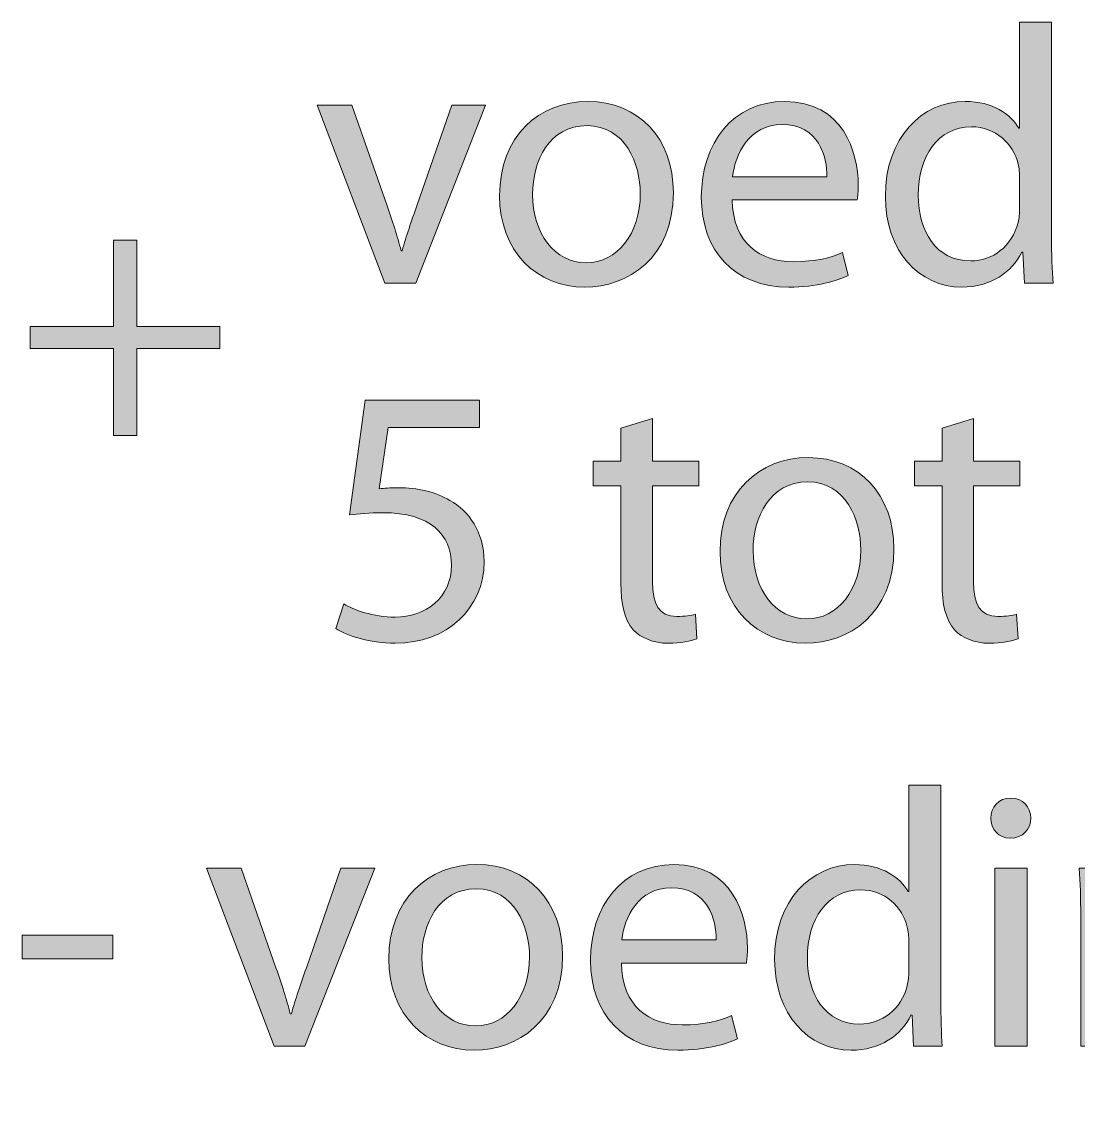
# Model space of a CAD drawing. Header units: inches. Extents: x -125.9 to -87.9, y -135.7 to -95.
# Drawn here: x -97.4 to -92.648, y -104.621 to -99.673 of the extents above; entities that cross this region are included whole.
import ezdxf

# ---------------------------------------------------------------- set-up
doc = ezdxf.new("R2010")
doc.units = ezdxf.units.IN
doc.header["$MEASUREMENT"] = 0
doc.layers.add('Layer 1', color=7, linetype='Continuous')

# ---------------------------------------------------------------- blocks, each defined once
blk = doc.blocks.new('block 17')
at = {"layer": 'Layer 1'}
h = blk.add_hatch(color=7, dxfattribs=at)
h.dxf.hatch_style = 2
edge = h.paths.add_edge_path()
edge.add_spline(control_points=[(-93.2692, -103.1031), (-93.2692, -103.1031), (-93.2692, -104.0696), (-93.2692, -104.0696), (-93.2692, -104.1406), (-93.266, -104.2217), (-93.2627, -104.2762), (-93.2627, -104.2762), (-93.3915, -104.2762), (-93.3915, -104.2762), (-93.3915, -104.2762), (-93.3983, -104.1373), (-93.3983, -104.1373), (-93.3983, -104.1373), (-93.4031, -104.1373), (-93.4031, -104.1373), (-93.4461, -104.2265), (-93.5419, -104.2942), (-93.6727, -104.2942), (-93.8659, -104.2942), (-94.0161, -104.1308), (-94.0161, -103.8879), (-94.0179, -103.6219), (-93.8511, -103.4598), (-93.6577, -103.4598), (-93.5337, -103.4598), (-93.4527, -103.5177), (-93.4163, -103.5806), (-93.4163, -103.5806), (-93.4131, -103.5806), (-93.4131, -103.5806), (-93.4131, -103.5806), (-93.4131, -103.1031), (-93.4131, -103.1031), (-93.4131, -103.1031), (-93.2692, -103.1031), (-93.2692, -103.1031)], knot_values=[0, 0, 0, 0, 1, 1, 1, 2, 2, 2, 3, 3, 3, 4, 4, 4, 5, 5, 5, 6, 6, 6, 7, 7, 7, 8, 8, 8, 9, 9, 9, 10, 10, 10, 11, 11, 11, 12, 12, 12, 12], degree=3, periodic=1)
edge = h.paths.add_edge_path()
edge.add_spline(control_points=[(-93.4131, -103.8019), (-93.4131, -103.7838), (-93.4146, -103.7589), (-93.4198, -103.7408), (-93.4413, -103.65), (-93.5204, -103.5737), (-93.6296, -103.5737), (-93.78, -103.5737), (-93.869, -103.7062), (-93.869, -103.8813), (-93.869, -104.0433), (-93.7882, -104.1769), (-93.6327, -104.1769), (-93.5354, -104.1769), (-93.4461, -104.1108), (-93.4198, -104.0036), (-93.4146, -103.9837), (-93.4131, -103.9637), (-93.4131, -103.9406), (-93.4131, -103.9406), (-93.4131, -103.8019), (-93.4131, -103.8019)], knot_values=[0, 0, 0, 0, 1, 1, 1, 2, 2, 2, 3, 3, 3, 4, 4, 4, 5, 5, 5, 6, 6, 6, 7, 7, 7, 7], degree=3, periodic=1)
h = blk.add_hatch(color=7, dxfattribs=at)
h.dxf.hatch_style = 2
edge = h.paths.add_edge_path()
edge.add_spline(control_points=[(-92.8646, -103.2518), (-92.8646, -103.3012), (-92.8992, -103.341), (-92.9571, -103.341), (-93.0098, -103.341), (-93.0446, -103.3012), (-93.0446, -103.2518), (-93.0446, -103.2021), (-93.0083, -103.161), (-92.9537, -103.161), (-92.9008, -103.161), (-92.8646, -103.2004), (-92.8646, -103.2518)], knot_values=[0, 0, 0, 0, 1, 1, 1, 2, 2, 2, 3, 3, 3, 4, 4, 4, 4], degree=3, periodic=1)
h.paths.add_polyline_path([(-93.0264, -104.2762), (-93.0264, -103.4764), (-92.881, -103.4764), (-92.881, -104.2762)])
h = blk.add_hatch(color=7, dxfattribs=at)
h.dxf.hatch_style = 2
edge = h.paths.add_edge_path()
edge.add_spline(control_points=[(-94.9697, -103.8696), (-94.9697, -104.1656), (-95.1759, -104.2942), (-95.3678, -104.2942), (-95.5826, -104.2942), (-95.7511, -104.1358), (-95.7511, -103.8831), (-95.7511, -103.6169), (-95.5742, -103.4598), (-95.3546, -103.4598), (-95.1249, -103.4598), (-94.9697, -103.6267), (-94.9697, -103.8696)], knot_values=[0, 0, 0, 0, 1, 1, 1, 2, 2, 2, 3, 3, 3, 4, 4, 4, 4], degree=3, periodic=1)
edge = h.paths.add_edge_path()
edge.add_spline(control_points=[(-95.6023, -103.8777), (-95.6023, -104.0531), (-95.5032, -104.1854), (-95.3611, -104.1854), (-95.2224, -104.1854), (-95.1182, -104.0546), (-95.1182, -103.8746), (-95.1182, -103.7392), (-95.1861, -103.5689), (-95.3578, -103.5689), (-95.5282, -103.5689), (-95.6023, -103.7277), (-95.6023, -103.8777)], knot_values=[0, 0, 0, 0, 1, 1, 1, 2, 2, 2, 3, 3, 3, 4, 4, 4, 4], degree=3, periodic=1)
h = blk.add_hatch(color=7, dxfattribs=at)
h.dxf.hatch_style = 2
edge = h.paths.add_edge_path()
edge.add_spline(control_points=[(-94.7053, -103.9027), (-94.7019, -104.0994), (-94.578, -104.1804), (-94.4311, -104.1804), (-94.3267, -104.1804), (-94.2623, -104.1621), (-94.2096, -104.1389), (-94.2096, -104.1389), (-94.1832, -104.2431), (-94.1832, -104.2431), (-94.2342, -104.2663), (-94.3234, -104.2942), (-94.4507, -104.2942), (-94.6969, -104.2942), (-94.8438, -104.1308), (-94.8438, -103.8896), (-94.8438, -103.6483), (-94.7019, -103.4598), (-94.4688, -103.4598), (-94.2061, -103.4598), (-94.1384, -103.6879), (-94.1384, -103.8348), (-94.1384, -103.8646), (-94.1402, -103.8862), (-94.1433, -103.9027), (-94.1433, -103.9027), (-94.7053, -103.9027), (-94.7053, -103.9027)], knot_values=[0, 0, 0, 0, 1, 1, 1, 2, 2, 2, 3, 3, 3, 4, 4, 4, 5, 5, 5, 6, 6, 6, 7, 7, 7, 8, 8, 8, 9, 9, 9, 9], degree=3, periodic=1)
edge = h.paths.add_edge_path()
edge.add_spline(control_points=[(-94.279, -103.7985), (-94.2773, -103.7077), (-94.3169, -103.564), (-94.4805, -103.564), (-94.6292, -103.564), (-94.6919, -103.6979), (-94.7036, -103.7985), (-94.7036, -103.7985), (-94.279, -103.7985), (-94.279, -103.7985)], knot_values=[0, 0, 0, 0, 1, 1, 1, 2, 2, 2, 3, 3, 3, 3], degree=3, periodic=1)
h = blk.add_hatch(color=7, dxfattribs=at)
h.dxf.hatch_style = 2
edge = h.paths.add_edge_path()
edge.add_spline(control_points=[(-92.64, -103.6929), (-92.64, -103.6087), (-92.6414, -103.5425), (-92.6464, -103.4764), (-92.6464, -103.4764), (-92.5175, -103.4764), (-92.5175, -103.4764), (-92.5175, -103.4764), (-92.5093, -103.6087), (-92.5093, -103.6087), (-92.5093, -103.6087), (-92.506, -103.6087), (-92.506, -103.6087), (-92.4664, -103.5342), (-92.3739, -103.4598), (-92.2416, -103.4598), (-92.131, -103.4598), (-91.9591, -103.526), (-91.9591, -103.8002), (-91.9591, -103.8002), (-91.9591, -104.2762), (-91.9591, -104.2762), (-91.9591, -104.2762), (-92.1045, -104.2762), (-92.1045, -104.2762), (-92.1045, -104.2762), (-92.1045, -103.815), (-92.1045, -103.815), (-92.1045, -103.6862), (-92.1525, -103.579), (-92.2895, -103.579), (-92.3837, -103.579), (-92.4579, -103.6466), (-92.4844, -103.7277), (-92.491, -103.7458), (-92.4944, -103.7706), (-92.4944, -103.7954), (-92.4944, -103.7954), (-92.4944, -104.2762), (-92.4944, -104.2762), (-92.4944, -104.2762), (-92.64, -104.2762), (-92.64, -104.2762), (-92.64, -104.2762), (-92.64, -103.6929), (-92.64, -103.6929)], knot_values=[0, 0, 0, 0, 1, 1, 1, 2, 2, 2, 3, 3, 3, 4, 4, 4, 5, 5, 5, 6, 6, 6, 7, 7, 7, 8, 8, 8, 9, 9, 9, 10, 10, 10, 11, 11, 11, 12, 12, 12, 13, 13, 13, 14, 14, 14, 15, 15, 15, 15], degree=3, periodic=1)
h = blk.add_hatch(color=7, dxfattribs=at)
h.dxf.hatch_style = 2
edge = h.paths.add_edge_path()
edge.add_spline(control_points=[(-91.0387, -104.1588), (-91.0387, -104.344), (-91.0768, -104.4546), (-91.1527, -104.5257), (-91.2322, -104.5967), (-91.3445, -104.6213), (-91.4452, -104.6213), (-91.541, -104.6213), (-91.6468, -104.5984), (-91.7112, -104.5555), (-91.7112, -104.5555), (-91.6747, -104.4429), (-91.6747, -104.4429), (-91.622, -104.4777), (-91.5393, -104.5073), (-91.4402, -104.5073), (-91.2916, -104.5073), (-91.1825, -104.4298), (-91.1825, -104.2265), (-91.1825, -104.2265), (-91.1825, -104.1389), (-91.1825, -104.1389), (-91.1825, -104.1389), (-91.1856, -104.1389), (-91.1856, -104.1389), (-91.2287, -104.2134), (-91.3164, -104.2729), (-91.4402, -104.2729), (-91.6383, -104.2729), (-91.7806, -104.1042), (-91.7806, -103.8831), (-91.7806, -103.6119), (-91.6037, -103.4598), (-91.4187, -103.4598), (-91.28, -103.4598), (-91.2055, -103.5308), (-91.1691, -103.5969), (-91.1691, -103.5969), (-91.166, -103.5969), (-91.166, -103.5969), (-91.166, -103.5969), (-91.161, -103.4764), (-91.161, -103.4764), (-91.161, -103.4764), (-91.032, -103.4764), (-91.032, -103.4764), (-91.0372, -103.5325), (-91.0387, -103.5987), (-91.0387, -103.6944), (-91.0387, -103.6944), (-91.0387, -104.1588), (-91.0387, -104.1588)], knot_values=[0, 0, 0, 0, 1, 1, 1, 2, 2, 2, 3, 3, 3, 4, 4, 4, 5, 5, 5, 6, 6, 6, 7, 7, 7, 8, 8, 8, 9, 9, 9, 10, 10, 10, 11, 11, 11, 12, 12, 12, 13, 13, 13, 14, 14, 14, 15, 15, 15, 16, 16, 16, 17, 17, 17, 17], degree=3, periodic=1)
edge = h.paths.add_edge_path()
edge.add_spline(control_points=[(-91.1841, -103.7919), (-91.1841, -103.7673), (-91.1856, -103.7458), (-91.1924, -103.7277), (-91.2189, -103.6417), (-91.2883, -103.5721), (-91.3955, -103.5721), (-91.5345, -103.5721), (-91.6335, -103.6895), (-91.6335, -103.8746), (-91.6335, -104.0317), (-91.5526, -104.1621), (-91.3972, -104.1621), (-91.3062, -104.1621), (-91.2256, -104.106), (-91.1958, -104.0135), (-91.1874, -103.9887), (-91.1841, -103.9606), (-91.1841, -103.9356), (-91.1841, -103.9356), (-91.1841, -103.7919), (-91.1841, -103.7919)], knot_values=[0, 0, 0, 0, 1, 1, 1, 2, 2, 2, 3, 3, 3, 4, 4, 4, 5, 5, 5, 6, 6, 6, 7, 7, 7, 7], degree=3, periodic=1)
h = blk.add_hatch(color=7, dxfattribs=at)
h.dxf.hatch_style = 2
edge = h.paths.add_edge_path()
edge.add_spline(control_points=[(-96.4153, -103.4764), (-96.4153, -103.4764), (-96.2582, -103.9242), (-96.2582, -103.9242), (-96.2319, -103.9985), (-96.2105, -104.0646), (-96.194, -104.1308), (-96.194, -104.1308), (-96.189, -104.1308), (-96.189, -104.1308), (-96.1709, -104.0646), (-96.1478, -103.9985), (-96.1213, -103.9242), (-96.1213, -103.9242), (-95.9661, -103.4764), (-95.9661, -103.4764), (-95.9661, -103.4764), (-95.814, -103.4764), (-95.814, -103.4764), (-95.814, -103.4764), (-96.1278, -104.2762), (-96.1278, -104.2762), (-96.1278, -104.2762), (-96.2666, -104.2762), (-96.2666, -104.2762), (-96.2666, -104.2762), (-96.5707, -103.4764), (-96.5707, -103.4764), (-96.5707, -103.4764), (-96.4153, -103.4764), (-96.4153, -103.4764)], knot_values=[0, 0, 0, 0, 1, 1, 1, 2, 2, 2, 3, 3, 3, 4, 4, 4, 5, 5, 5, 6, 6, 6, 7, 7, 7, 8, 8, 8, 9, 9, 9, 10, 10, 10, 10], degree=3, periodic=1)
h = blk.add_hatch(color=7, dxfattribs=at)
h.dxf.hatch_style = 2
h.paths.add_polyline_path([(-96.992, -103.7771), (-96.992, -103.8831), (-97.4001, -103.8831), (-97.4001, -103.7771)])
at = {"layer": 'Layer 1', "lineweight": 0}
for points in [[(-93.0264, -104.2762), (-93.0264, -103.4764), (-92.881, -103.4764), (-92.881, -104.2762), (-93.0264, -104.2762)], [(-96.992, -103.7771), (-96.992, -103.8831), (-97.4001, -103.8831), (-97.4001, -103.7771), (-96.992, -103.7771)]]:
    blk.add_lwpolyline(points, dxfattribs=at)
for points, knots in [([(-93.2692, -103.1031), (-93.2692, -103.1031), (-93.2692, -104.0696), (-93.2692, -104.0696), (-93.2692, -104.1406), (-93.266, -104.2217), (-93.2627, -104.2762), (-93.2627, -104.2762), (-93.3915, -104.2762), (-93.3915, -104.2762), (-93.3915, -104.2762), (-93.3983, -104.1373), (-93.3983, -104.1373), (-93.3983, -104.1373), (-93.4031, -104.1373), (-93.4031, -104.1373), (-93.4461, -104.2265), (-93.5419, -104.2942), (-93.6727, -104.2942), (-93.8659, -104.2942), (-94.0161, -104.1308), (-94.0161, -103.8879), (-94.0179, -103.6219), (-93.8511, -103.4598), (-93.6577, -103.4598), (-93.5337, -103.4598), (-93.4527, -103.5177), (-93.4163, -103.5806), (-93.4163, -103.5806), (-93.4131, -103.5806), (-93.4131, -103.5806), (-93.4131, -103.5806), (-93.4131, -103.1031), (-93.4131, -103.1031), (-93.4131, -103.1031), (-93.2692, -103.1031), (-93.2692, -103.1031)], [0, 0, 0, 0, 1, 1, 1, 2, 2, 2, 3, 3, 3, 4, 4, 4, 5, 5, 5, 6, 6, 6, 7, 7, 7, 8, 8, 8, 9, 9, 9, 10, 10, 10, 11, 11, 11, 12, 12, 12, 12]), ([(-92.8646, -103.2518), (-92.8646, -103.3012), (-92.8992, -103.341), (-92.9571, -103.341), (-93.0098, -103.341), (-93.0446, -103.3012), (-93.0446, -103.2518), (-93.0446, -103.2021), (-93.0083, -103.161), (-92.9537, -103.161), (-92.9008, -103.161), (-92.8646, -103.2004), (-92.8646, -103.2518)], [0, 0, 0, 0, 1, 1, 1, 2, 2, 2, 3, 3, 3, 4, 4, 4, 4]), ([(-94.9697, -103.8696), (-94.9697, -104.1656), (-95.1759, -104.2942), (-95.3678, -104.2942), (-95.5826, -104.2942), (-95.7511, -104.1358), (-95.7511, -103.8831), (-95.7511, -103.6169), (-95.5742, -103.4598), (-95.3546, -103.4598), (-95.1249, -103.4598), (-94.9697, -103.6267), (-94.9697, -103.8696)], [0, 0, 0, 0, 1, 1, 1, 2, 2, 2, 3, 3, 3, 4, 4, 4, 4]), ([(-94.7053, -103.9027), (-94.7019, -104.0994), (-94.578, -104.1804), (-94.4311, -104.1804), (-94.3267, -104.1804), (-94.2623, -104.1621), (-94.2096, -104.1389), (-94.2096, -104.1389), (-94.1832, -104.2431), (-94.1832, -104.2431), (-94.2342, -104.2663), (-94.3234, -104.2942), (-94.4507, -104.2942), (-94.6969, -104.2942), (-94.8438, -104.1308), (-94.8438, -103.8896), (-94.8438, -103.6483), (-94.7019, -103.4598), (-94.4688, -103.4598), (-94.2061, -103.4598), (-94.1384, -103.6879), (-94.1384, -103.8348), (-94.1384, -103.8646), (-94.1402, -103.8862), (-94.1433, -103.9027), (-94.1433, -103.9027), (-94.7053, -103.9027), (-94.7053, -103.9027)], [0, 0, 0, 0, 1, 1, 1, 2, 2, 2, 3, 3, 3, 4, 4, 4, 5, 5, 5, 6, 6, 6, 7, 7, 7, 8, 8, 8, 9, 9, 9, 9]), ([(-92.64, -103.6929), (-92.64, -103.6087), (-92.6414, -103.5425), (-92.6464, -103.4764), (-92.6464, -103.4764), (-92.5175, -103.4764), (-92.5175, -103.4764), (-92.5175, -103.4764), (-92.5093, -103.6087), (-92.5093, -103.6087), (-92.5093, -103.6087), (-92.506, -103.6087), (-92.506, -103.6087), (-92.4664, -103.5342), (-92.3739, -103.4598), (-92.2416, -103.4598), (-92.131, -103.4598), (-91.9591, -103.526), (-91.9591, -103.8002), (-91.9591, -103.8002), (-91.9591, -104.2762), (-91.9591, -104.2762), (-91.9591, -104.2762), (-92.1045, -104.2762), (-92.1045, -104.2762), (-92.1045, -104.2762), (-92.1045, -103.815), (-92.1045, -103.815), (-92.1045, -103.6862), (-92.1525, -103.579), (-92.2895, -103.579), (-92.3837, -103.579), (-92.4579, -103.6466), (-92.4844, -103.7277), (-92.491, -103.7458), (-92.4944, -103.7706), (-92.4944, -103.7954), (-92.4944, -103.7954), (-92.4944, -104.2762), (-92.4944, -104.2762), (-92.4944, -104.2762), (-92.64, -104.2762), (-92.64, -104.2762), (-92.64, -104.2762), (-92.64, -103.6929), (-92.64, -103.6929)], [0, 0, 0, 0, 1, 1, 1, 2, 2, 2, 3, 3, 3, 4, 4, 4, 5, 5, 5, 6, 6, 6, 7, 7, 7, 8, 8, 8, 9, 9, 9, 10, 10, 10, 11, 11, 11, 12, 12, 12, 13, 13, 13, 14, 14, 14, 15, 15, 15, 15]), ([(-91.0387, -104.1588), (-91.0387, -104.344), (-91.0768, -104.4546), (-91.1527, -104.5257), (-91.2322, -104.5967), (-91.3445, -104.6213), (-91.4452, -104.6213), (-91.541, -104.6213), (-91.6468, -104.5984), (-91.7112, -104.5555), (-91.7112, -104.5555), (-91.6747, -104.4429), (-91.6747, -104.4429), (-91.622, -104.4777), (-91.5393, -104.5073), (-91.4402, -104.5073), (-91.2916, -104.5073), (-91.1825, -104.4298), (-91.1825, -104.2265), (-91.1825, -104.2265), (-91.1825, -104.1389), (-91.1825, -104.1389), (-91.1825, -104.1389), (-91.1856, -104.1389), (-91.1856, -104.1389), (-91.2287, -104.2134), (-91.3164, -104.2729), (-91.4402, -104.2729), (-91.6383, -104.2729), (-91.7806, -104.1042), (-91.7806, -103.8831), (-91.7806, -103.6119), (-91.6037, -103.4598), (-91.4187, -103.4598), (-91.28, -103.4598), (-91.2055, -103.5308), (-91.1691, -103.5969), (-91.1691, -103.5969), (-91.166, -103.5969), (-91.166, -103.5969), (-91.166, -103.5969), (-91.161, -103.4764), (-91.161, -103.4764), (-91.161, -103.4764), (-91.032, -103.4764), (-91.032, -103.4764), (-91.0372, -103.5325), (-91.0387, -103.5987), (-91.0387, -103.6944), (-91.0387, -103.6944), (-91.0387, -104.1588), (-91.0387, -104.1588)], [0, 0, 0, 0, 1, 1, 1, 2, 2, 2, 3, 3, 3, 4, 4, 4, 5, 5, 5, 6, 6, 6, 7, 7, 7, 8, 8, 8, 9, 9, 9, 10, 10, 10, 11, 11, 11, 12, 12, 12, 13, 13, 13, 14, 14, 14, 15, 15, 15, 16, 16, 16, 17, 17, 17, 17]), ([(-96.4153, -103.4764), (-96.4153, -103.4764), (-96.2582, -103.9242), (-96.2582, -103.9242), (-96.2319, -103.9985), (-96.2105, -104.0646), (-96.194, -104.1308), (-96.194, -104.1308), (-96.189, -104.1308), (-96.189, -104.1308), (-96.1709, -104.0646), (-96.1478, -103.9985), (-96.1213, -103.9242), (-96.1213, -103.9242), (-95.9661, -103.4764), (-95.9661, -103.4764), (-95.9661, -103.4764), (-95.814, -103.4764), (-95.814, -103.4764), (-95.814, -103.4764), (-96.1278, -104.2762), (-96.1278, -104.2762), (-96.1278, -104.2762), (-96.2666, -104.2762), (-96.2666, -104.2762), (-96.2666, -104.2762), (-96.5707, -103.4764), (-96.5707, -103.4764), (-96.5707, -103.4764), (-96.4153, -103.4764), (-96.4153, -103.4764)], [0, 0, 0, 0, 1, 1, 1, 2, 2, 2, 3, 3, 3, 4, 4, 4, 5, 5, 5, 6, 6, 6, 7, 7, 7, 8, 8, 8, 9, 9, 9, 10, 10, 10, 10]), ([(-94.279, -103.7985), (-94.2773, -103.7077), (-94.3169, -103.564), (-94.4805, -103.564), (-94.6292, -103.564), (-94.6919, -103.6979), (-94.7036, -103.7985), (-94.7036, -103.7985), (-94.279, -103.7985), (-94.279, -103.7985)], [0, 0, 0, 0, 1, 1, 1, 2, 2, 2, 3, 3, 3, 3]), ([(-95.6023, -103.8777), (-95.6023, -104.0531), (-95.5032, -104.1854), (-95.3611, -104.1854), (-95.2224, -104.1854), (-95.1182, -104.0546), (-95.1182, -103.8746), (-95.1182, -103.7392), (-95.1861, -103.5689), (-95.3578, -103.5689), (-95.5282, -103.5689), (-95.6023, -103.7277), (-95.6023, -103.8777)], [0, 0, 0, 0, 1, 1, 1, 2, 2, 2, 3, 3, 3, 4, 4, 4, 4]), ([(-93.4131, -103.8019), (-93.4131, -103.7838), (-93.4146, -103.7589), (-93.4198, -103.7408), (-93.4413, -103.65), (-93.5204, -103.5737), (-93.6296, -103.5737), (-93.78, -103.5737), (-93.869, -103.7062), (-93.869, -103.8813), (-93.869, -104.0433), (-93.7882, -104.1769), (-93.6327, -104.1769), (-93.5354, -104.1769), (-93.4461, -104.1108), (-93.4198, -104.0036), (-93.4146, -103.9837), (-93.4131, -103.9637), (-93.4131, -103.9406), (-93.4131, -103.9406), (-93.4131, -103.8019), (-93.4131, -103.8019)], [0, 0, 0, 0, 1, 1, 1, 2, 2, 2, 3, 3, 3, 4, 4, 4, 5, 5, 5, 6, 6, 6, 7, 7, 7, 7]), ([(-91.1841, -103.7919), (-91.1841, -103.7673), (-91.1856, -103.7458), (-91.1924, -103.7277), (-91.2189, -103.6417), (-91.2883, -103.5721), (-91.3955, -103.5721), (-91.5345, -103.5721), (-91.6335, -103.6895), (-91.6335, -103.8746), (-91.6335, -104.0317), (-91.5526, -104.1621), (-91.3972, -104.1621), (-91.3062, -104.1621), (-91.2256, -104.106), (-91.1958, -104.0135), (-91.1874, -103.9887), (-91.1841, -103.9606), (-91.1841, -103.9356), (-91.1841, -103.9356), (-91.1841, -103.7919), (-91.1841, -103.7919)], [0, 0, 0, 0, 1, 1, 1, 2, 2, 2, 3, 3, 3, 4, 4, 4, 5, 5, 5, 6, 6, 6, 7, 7, 7, 7])]:
    blk.add_open_spline(points, degree=3, knots=knots, dxfattribs=at)
blk = doc.blocks.new('block 2')
at = {"layer": 'Layer 1'}
h = blk.add_hatch(color=7, dxfattribs=at)
h.dxf.hatch_style = 2
edge = h.paths.add_edge_path()
edge.add_spline(control_points=[(-92.7713, -99.6732), (-92.7713, -99.6732), (-92.7713, -100.6399), (-92.7713, -100.6399), (-92.7713, -100.7108), (-92.768, -100.7918), (-92.7644, -100.8464), (-92.7644, -100.8464), (-92.8934, -100.8464), (-92.8934, -100.8464), (-92.8934, -100.8464), (-92.9001, -100.7075), (-92.9001, -100.7075), (-92.9001, -100.7075), (-92.9049, -100.7075), (-92.9049, -100.7075), (-92.9478, -100.7968), (-93.0439, -100.8645), (-93.1743, -100.8645), (-93.3676, -100.8645), (-93.518, -100.7008), (-93.518, -100.458), (-93.5195, -100.192), (-93.3528, -100.0301), (-93.1593, -100.0301), (-93.0355, -100.0301), (-92.9545, -100.0879), (-92.918, -100.1508), (-92.918, -100.1508), (-92.9149, -100.1508), (-92.9149, -100.1508), (-92.9149, -100.1508), (-92.9149, -99.6732), (-92.9149, -99.6732), (-92.9149, -99.6732), (-92.7713, -99.6732), (-92.7713, -99.6732)], knot_values=[0, 0, 0, 0, 1, 1, 1, 2, 2, 2, 3, 3, 3, 4, 4, 4, 5, 5, 5, 6, 6, 6, 7, 7, 7, 8, 8, 8, 9, 9, 9, 10, 10, 10, 11, 11, 11, 12, 12, 12, 12], degree=3, periodic=1)
edge = h.paths.add_edge_path()
edge.add_spline(control_points=[(-92.9149, -100.3722), (-92.9149, -100.3539), (-92.9165, -100.3291), (-92.9216, -100.311), (-92.943, -100.2201), (-93.0224, -100.1441), (-93.1313, -100.1441), (-93.2816, -100.1441), (-93.3707, -100.2762), (-93.3707, -100.4514), (-93.3707, -100.6135), (-93.2901, -100.7472), (-93.1345, -100.7472), (-93.0372, -100.7472), (-92.9478, -100.681), (-92.9216, -100.5737), (-92.9165, -100.5539), (-92.9149, -100.5341), (-92.9149, -100.5108), (-92.9149, -100.5108), (-92.9149, -100.3722), (-92.9149, -100.3722)], knot_values=[0, 0, 0, 0, 1, 1, 1, 2, 2, 2, 3, 3, 3, 4, 4, 4, 5, 5, 5, 6, 6, 6, 7, 7, 7, 7], degree=3, periodic=1)
h = blk.add_hatch(color=7, dxfattribs=at)
h.dxf.hatch_style = 2
edge = h.paths.add_edge_path()
edge.add_spline(control_points=[(-95.9173, -100.0466), (-95.9173, -100.0466), (-95.7602, -100.4943), (-95.7602, -100.4943), (-95.7337, -100.5687), (-95.7123, -100.635), (-95.6956, -100.7008), (-95.6956, -100.7008), (-95.6908, -100.7008), (-95.6908, -100.7008), (-95.6727, -100.635), (-95.6496, -100.5687), (-95.6229, -100.4943), (-95.6229, -100.4943), (-95.4677, -100.0466), (-95.4677, -100.0466), (-95.4677, -100.0466), (-95.3158, -100.0466), (-95.3158, -100.0466), (-95.3158, -100.0466), (-95.6296, -100.8464), (-95.6296, -100.8464), (-95.6296, -100.8464), (-95.7685, -100.8464), (-95.7685, -100.8464), (-95.7685, -100.8464), (-96.0725, -100.0466), (-96.0725, -100.0466), (-96.0725, -100.0466), (-95.9173, -100.0466), (-95.9173, -100.0466)], knot_values=[0, 0, 0, 0, 1, 1, 1, 2, 2, 2, 3, 3, 3, 4, 4, 4, 5, 5, 5, 6, 6, 6, 7, 7, 7, 8, 8, 8, 9, 9, 9, 10, 10, 10, 10], degree=3, periodic=1)
h = blk.add_hatch(color=7, dxfattribs=at)
h.dxf.hatch_style = 2
edge = h.paths.add_edge_path()
edge.add_spline(control_points=[(-94.4714, -100.4399), (-94.4714, -100.7356), (-94.6778, -100.8645), (-94.8697, -100.8645), (-95.0843, -100.8645), (-95.2529, -100.7058), (-95.2529, -100.4531), (-95.2529, -100.1872), (-95.076, -100.0301), (-94.8564, -100.0301), (-94.6266, -100.0301), (-94.4714, -100.1968), (-94.4714, -100.4399)], knot_values=[0, 0, 0, 0, 1, 1, 1, 2, 2, 2, 3, 3, 3, 4, 4, 4, 4], degree=3, periodic=1)
edge = h.paths.add_edge_path()
edge.add_spline(control_points=[(-95.1043, -100.4481), (-95.1043, -100.6231), (-95.0051, -100.7554), (-94.8631, -100.7554), (-94.7241, -100.7554), (-94.6201, -100.6249), (-94.6201, -100.4447), (-94.6201, -100.3093), (-94.6878, -100.1389), (-94.8595, -100.1389), (-95.0299, -100.1389), (-95.1043, -100.2976), (-95.1043, -100.4481)], knot_values=[0, 0, 0, 0, 1, 1, 1, 2, 2, 2, 3, 3, 3, 4, 4, 4, 4], degree=3, periodic=1)
h = blk.add_hatch(color=7, dxfattribs=at)
h.dxf.hatch_style = 2
edge = h.paths.add_edge_path()
edge.add_spline(control_points=[(-94.207, -100.4728), (-94.2037, -100.6697), (-94.0797, -100.7504), (-93.9328, -100.7504), (-93.8287, -100.7504), (-93.7641, -100.7324), (-93.7112, -100.7091), (-93.7112, -100.7091), (-93.6849, -100.8131), (-93.6849, -100.8131), (-93.7362, -100.8364), (-93.8253, -100.8645), (-93.9526, -100.8645), (-94.1987, -100.8645), (-94.3458, -100.7008), (-94.3458, -100.4597), (-94.3458, -100.2183), (-94.2037, -100.0301), (-93.9707, -100.0301), (-93.7081, -100.0301), (-93.6401, -100.2581), (-93.6401, -100.4052), (-93.6401, -100.4349), (-93.6418, -100.4564), (-93.6451, -100.4728), (-93.6451, -100.4728), (-94.207, -100.4728), (-94.207, -100.4728)], knot_values=[0, 0, 0, 0, 1, 1, 1, 2, 2, 2, 3, 3, 3, 4, 4, 4, 5, 5, 5, 6, 6, 6, 7, 7, 7, 8, 8, 8, 9, 9, 9, 9], degree=3, periodic=1)
edge = h.paths.add_edge_path()
edge.add_spline(control_points=[(-93.7808, -100.3687), (-93.7791, -100.2779), (-93.8186, -100.1341), (-93.9824, -100.1341), (-94.1309, -100.1341), (-94.1937, -100.2681), (-94.2054, -100.3687), (-94.2054, -100.3687), (-93.7808, -100.3687), (-93.7808, -100.3687)], knot_values=[0, 0, 0, 0, 1, 1, 1, 2, 2, 2, 3, 3, 3, 3], degree=3, periodic=1)
h = blk.add_hatch(color=7, dxfattribs=at)
h.dxf.hatch_style = 2
h.paths.add_polyline_path([(-96.8837, -100.6531), (-96.8837, -101.0414), (-96.5102, -101.0414), (-96.5102, -101.1406), (-96.8837, -101.1406), (-96.8837, -101.5321), (-96.9894, -101.5321), (-96.9894, -101.1406), (-97.3627, -101.1406), (-97.3627, -101.0414), (-96.9894, -101.0414), (-96.9894, -100.6531)])
h = blk.add_hatch(color=7, dxfattribs=at)
h.dxf.hatch_style = 2
edge = h.paths.add_edge_path()
edge.add_spline(control_points=[(-95.3437, -101.4953), (-95.3437, -101.4953), (-95.7535, -101.4953), (-95.7535, -101.4953), (-95.7535, -101.4953), (-95.7948, -101.7712), (-95.7948, -101.7712), (-95.77, -101.7679), (-95.747, -101.7664), (-95.7072, -101.7664), (-95.6228, -101.7664), (-95.5421, -101.7828), (-95.476, -101.8241), (-95.3916, -101.8704), (-95.3223, -101.9645), (-95.3223, -102.0983), (-95.3223, -102.3081), (-95.4891, -102.4652), (-95.7222, -102.4652), (-95.8393, -102.4652), (-95.937, -102.4323), (-95.9898, -102.3991), (-95.9898, -102.3991), (-95.9537, -102.2885), (-95.9537, -102.2885), (-95.9089, -102.3149), (-95.8212, -102.3479), (-95.7222, -102.3479), (-95.5864, -102.3479), (-95.4677, -102.2587), (-95.4693, -102.1149), (-95.4693, -101.9762), (-95.5635, -101.8785), (-95.7768, -101.8785), (-95.8393, -101.8785), (-95.8873, -101.8835), (-95.927, -101.8885), (-95.927, -101.8885), (-95.8575, -101.373), (-95.8575, -101.373), (-95.8575, -101.373), (-95.3437, -101.373), (-95.3437, -101.373), (-95.3437, -101.373), (-95.3437, -101.4953), (-95.3437, -101.4953)], knot_values=[0, 0, 0, 0, 1, 1, 1, 2, 2, 2, 3, 3, 3, 4, 4, 4, 5, 5, 5, 6, 6, 6, 7, 7, 7, 8, 8, 8, 9, 9, 9, 10, 10, 10, 11, 11, 11, 12, 12, 12, 13, 13, 13, 14, 14, 14, 15, 15, 15, 15], degree=3, periodic=1)
h = blk.add_hatch(color=7, dxfattribs=at)
h.dxf.hatch_style = 2
edge = h.paths.add_edge_path()
edge.add_spline(control_points=[(-94.5656, -101.4557), (-94.5656, -101.4557), (-94.5656, -101.6472), (-94.5656, -101.6472), (-94.5656, -101.6472), (-94.3574, -101.6472), (-94.3574, -101.6472), (-94.3574, -101.6472), (-94.3574, -101.758), (-94.3574, -101.758), (-94.3574, -101.758), (-94.5656, -101.758), (-94.5656, -101.758), (-94.5656, -101.758), (-94.5656, -102.1891), (-94.5656, -102.1891), (-94.5656, -102.2885), (-94.5376, -102.3447), (-94.4564, -102.3447), (-94.417, -102.3447), (-94.3937, -102.3412), (-94.3722, -102.3347), (-94.3722, -102.3347), (-94.3656, -102.4454), (-94.3656, -102.4454), (-94.3937, -102.4551), (-94.4383, -102.4652), (-94.4947, -102.4652), (-94.5622, -102.4652), (-94.6168, -102.442), (-94.6516, -102.4043), (-94.6912, -102.3595), (-94.7076, -102.2885), (-94.7076, -102.1943), (-94.7076, -102.1943), (-94.7076, -101.758), (-94.7076, -101.758), (-94.7076, -101.758), (-94.8316, -101.758), (-94.8316, -101.758), (-94.8316, -101.758), (-94.8316, -101.6472), (-94.8316, -101.6472), (-94.8316, -101.6472), (-94.7076, -101.6472), (-94.7076, -101.6472), (-94.7076, -101.6472), (-94.7076, -101.4985), (-94.7076, -101.4985), (-94.7076, -101.4985), (-94.5656, -101.4557), (-94.5656, -101.4557)], knot_values=[0, 0, 0, 0, 1, 1, 1, 2, 2, 2, 3, 3, 3, 4, 4, 4, 5, 5, 5, 6, 6, 6, 7, 7, 7, 8, 8, 8, 9, 9, 9, 10, 10, 10, 11, 11, 11, 12, 12, 12, 13, 13, 13, 14, 14, 14, 15, 15, 15, 16, 16, 16, 17, 17, 17, 17], degree=3, periodic=1)
h = blk.add_hatch(color=7, dxfattribs=at)
h.dxf.hatch_style = 2
edge = h.paths.add_edge_path()
edge.add_spline(control_points=[(-93.1214, -101.4557), (-93.1214, -101.4557), (-93.1214, -101.6472), (-93.1214, -101.6472), (-93.1214, -101.6472), (-92.9132, -101.6472), (-92.9132, -101.6472), (-92.9132, -101.6472), (-92.9132, -101.758), (-92.9132, -101.758), (-92.9132, -101.758), (-93.1214, -101.758), (-93.1214, -101.758), (-93.1214, -101.758), (-93.1214, -102.1891), (-93.1214, -102.1891), (-93.1214, -102.2885), (-93.0934, -102.3447), (-93.0122, -102.3447), (-92.9728, -102.3447), (-92.9495, -102.3412), (-92.9282, -102.3347), (-92.9282, -102.3347), (-92.9216, -102.4454), (-92.9216, -102.4454), (-92.9495, -102.4551), (-92.9943, -102.4652), (-93.0505, -102.4652), (-93.118, -102.4652), (-93.1726, -102.442), (-93.2074, -102.4043), (-93.247, -102.3595), (-93.2634, -102.2885), (-93.2634, -102.1943), (-93.2634, -102.1943), (-93.2634, -101.758), (-93.2634, -101.758), (-93.2634, -101.758), (-93.3874, -101.758), (-93.3874, -101.758), (-93.3874, -101.758), (-93.3874, -101.6472), (-93.3874, -101.6472), (-93.3874, -101.6472), (-93.2634, -101.6472), (-93.2634, -101.6472), (-93.2634, -101.6472), (-93.2634, -101.4985), (-93.2634, -101.4985), (-93.2634, -101.4985), (-93.1214, -101.4557), (-93.1214, -101.4557)], knot_values=[0, 0, 0, 0, 1, 1, 1, 2, 2, 2, 3, 3, 3, 4, 4, 4, 5, 5, 5, 6, 6, 6, 7, 7, 7, 8, 8, 8, 9, 9, 9, 10, 10, 10, 11, 11, 11, 12, 12, 12, 13, 13, 13, 14, 14, 14, 15, 15, 15, 16, 16, 16, 17, 17, 17, 17], degree=3, periodic=1)
h = blk.add_hatch(color=7, dxfattribs=at)
h.dxf.hatch_style = 2
edge = h.paths.add_edge_path()
edge.add_spline(control_points=[(-93.4799, -102.0406), (-93.4799, -102.3362), (-93.6866, -102.4652), (-93.8782, -102.4652), (-94.0928, -102.4652), (-94.2616, -102.3064), (-94.2616, -102.0537), (-94.2616, -101.7878), (-94.0849, -101.6308), (-93.8651, -101.6308), (-93.6353, -101.6308), (-93.4799, -101.7977), (-93.4799, -102.0406)], knot_values=[0, 0, 0, 0, 1, 1, 1, 2, 2, 2, 3, 3, 3, 4, 4, 4, 4], degree=3, periodic=1)
edge = h.paths.add_edge_path()
edge.add_spline(control_points=[(-94.1129, -102.0489), (-94.1129, -102.2239), (-94.0137, -102.356), (-93.8716, -102.356), (-93.7326, -102.356), (-93.6287, -102.2256), (-93.6287, -102.0455), (-93.6287, -101.9099), (-93.6963, -101.7399), (-93.8682, -101.7399), (-94.0384, -101.7399), (-94.1129, -101.8985), (-94.1129, -102.0489)], knot_values=[0, 0, 0, 0, 1, 1, 1, 2, 2, 2, 3, 3, 3, 4, 4, 4, 4], degree=3, periodic=1)
at = {"layer": 'Layer 1', "lineweight": 0}
blk.add_lwpolyline([(-96.8837, -100.6531), (-96.8837, -101.0414), (-96.5102, -101.0414), (-96.5102, -101.1406), (-96.8837, -101.1406), (-96.8837, -101.5321), (-96.9894, -101.5321), (-96.9894, -101.1406), (-97.3627, -101.1406), (-97.3627, -101.0414), (-96.9894, -101.0414), (-96.9894, -100.6531), (-96.8837, -100.6531)], dxfattribs=at)
for points, knots in [([(-92.7713, -99.6732), (-92.7713, -99.6732), (-92.7713, -100.6399), (-92.7713, -100.6399), (-92.7713, -100.7108), (-92.768, -100.7918), (-92.7644, -100.8464), (-92.7644, -100.8464), (-92.8934, -100.8464), (-92.8934, -100.8464), (-92.8934, -100.8464), (-92.9001, -100.7075), (-92.9001, -100.7075), (-92.9001, -100.7075), (-92.9049, -100.7075), (-92.9049, -100.7075), (-92.9478, -100.7968), (-93.0439, -100.8645), (-93.1743, -100.8645), (-93.3676, -100.8645), (-93.518, -100.7008), (-93.518, -100.458), (-93.5195, -100.192), (-93.3528, -100.0301), (-93.1593, -100.0301), (-93.0355, -100.0301), (-92.9545, -100.0879), (-92.918, -100.1508), (-92.918, -100.1508), (-92.9149, -100.1508), (-92.9149, -100.1508), (-92.9149, -100.1508), (-92.9149, -99.6732), (-92.9149, -99.6732), (-92.9149, -99.6732), (-92.7713, -99.6732), (-92.7713, -99.6732)], [0, 0, 0, 0, 1, 1, 1, 2, 2, 2, 3, 3, 3, 4, 4, 4, 5, 5, 5, 6, 6, 6, 7, 7, 7, 8, 8, 8, 9, 9, 9, 10, 10, 10, 11, 11, 11, 12, 12, 12, 12]), ([(-95.9173, -100.0466), (-95.9173, -100.0466), (-95.7602, -100.4943), (-95.7602, -100.4943), (-95.7337, -100.5687), (-95.7123, -100.635), (-95.6956, -100.7008), (-95.6956, -100.7008), (-95.6908, -100.7008), (-95.6908, -100.7008), (-95.6727, -100.635), (-95.6496, -100.5687), (-95.6229, -100.4943), (-95.6229, -100.4943), (-95.4677, -100.0466), (-95.4677, -100.0466), (-95.4677, -100.0466), (-95.3158, -100.0466), (-95.3158, -100.0466), (-95.3158, -100.0466), (-95.6296, -100.8464), (-95.6296, -100.8464), (-95.6296, -100.8464), (-95.7685, -100.8464), (-95.7685, -100.8464), (-95.7685, -100.8464), (-96.0725, -100.0466), (-96.0725, -100.0466), (-96.0725, -100.0466), (-95.9173, -100.0466), (-95.9173, -100.0466)], [0, 0, 0, 0, 1, 1, 1, 2, 2, 2, 3, 3, 3, 4, 4, 4, 5, 5, 5, 6, 6, 6, 7, 7, 7, 8, 8, 8, 9, 9, 9, 10, 10, 10, 10]), ([(-94.4714, -100.4399), (-94.4714, -100.7356), (-94.6778, -100.8645), (-94.8697, -100.8645), (-95.0843, -100.8645), (-95.2529, -100.7058), (-95.2529, -100.4531), (-95.2529, -100.1872), (-95.076, -100.0301), (-94.8564, -100.0301), (-94.6266, -100.0301), (-94.4714, -100.1968), (-94.4714, -100.4399)], [0, 0, 0, 0, 1, 1, 1, 2, 2, 2, 3, 3, 3, 4, 4, 4, 4]), ([(-94.207, -100.4728), (-94.2037, -100.6697), (-94.0797, -100.7504), (-93.9328, -100.7504), (-93.8287, -100.7504), (-93.7641, -100.7324), (-93.7112, -100.7091), (-93.7112, -100.7091), (-93.6849, -100.8131), (-93.6849, -100.8131), (-93.7362, -100.8364), (-93.8253, -100.8645), (-93.9526, -100.8645), (-94.1987, -100.8645), (-94.3458, -100.7008), (-94.3458, -100.4597), (-94.3458, -100.2183), (-94.2037, -100.0301), (-93.9707, -100.0301), (-93.7081, -100.0301), (-93.6401, -100.2581), (-93.6401, -100.4052), (-93.6401, -100.4349), (-93.6418, -100.4564), (-93.6451, -100.4728), (-93.6451, -100.4728), (-94.207, -100.4728), (-94.207, -100.4728)], [0, 0, 0, 0, 1, 1, 1, 2, 2, 2, 3, 3, 3, 4, 4, 4, 5, 5, 5, 6, 6, 6, 7, 7, 7, 8, 8, 8, 9, 9, 9, 9]), ([(-95.1043, -100.4481), (-95.1043, -100.6231), (-95.0051, -100.7554), (-94.8631, -100.7554), (-94.7241, -100.7554), (-94.6201, -100.6249), (-94.6201, -100.4447), (-94.6201, -100.3093), (-94.6878, -100.1389), (-94.8595, -100.1389), (-95.0299, -100.1389), (-95.1043, -100.2976), (-95.1043, -100.4481)], [0, 0, 0, 0, 1, 1, 1, 2, 2, 2, 3, 3, 3, 4, 4, 4, 4]), ([(-93.7808, -100.3687), (-93.7791, -100.2779), (-93.8186, -100.1341), (-93.9824, -100.1341), (-94.1309, -100.1341), (-94.1937, -100.2681), (-94.2054, -100.3687), (-94.2054, -100.3687), (-93.7808, -100.3687), (-93.7808, -100.3687)], [0, 0, 0, 0, 1, 1, 1, 2, 2, 2, 3, 3, 3, 3]), ([(-92.9149, -100.3722), (-92.9149, -100.3539), (-92.9165, -100.3291), (-92.9216, -100.311), (-92.943, -100.2201), (-93.0224, -100.1441), (-93.1313, -100.1441), (-93.2816, -100.1441), (-93.3707, -100.2762), (-93.3707, -100.4514), (-93.3707, -100.6135), (-93.2901, -100.7472), (-93.1345, -100.7472), (-93.0372, -100.7472), (-92.9478, -100.681), (-92.9216, -100.5737), (-92.9165, -100.5539), (-92.9149, -100.5341), (-92.9149, -100.5108), (-92.9149, -100.5108), (-92.9149, -100.3722), (-92.9149, -100.3722)], [0, 0, 0, 0, 1, 1, 1, 2, 2, 2, 3, 3, 3, 4, 4, 4, 5, 5, 5, 6, 6, 6, 7, 7, 7, 7]), ([(-95.3437, -101.4953), (-95.3437, -101.4953), (-95.7535, -101.4953), (-95.7535, -101.4953), (-95.7535, -101.4953), (-95.7948, -101.7712), (-95.7948, -101.7712), (-95.77, -101.7679), (-95.747, -101.7664), (-95.7072, -101.7664), (-95.6228, -101.7664), (-95.5421, -101.7828), (-95.476, -101.8241), (-95.3916, -101.8704), (-95.3223, -101.9645), (-95.3223, -102.0983), (-95.3223, -102.3081), (-95.4891, -102.4652), (-95.7222, -102.4652), (-95.8393, -102.4652), (-95.937, -102.4323), (-95.9898, -102.3991), (-95.9898, -102.3991), (-95.9537, -102.2885), (-95.9537, -102.2885), (-95.9089, -102.3149), (-95.8212, -102.3479), (-95.7222, -102.3479), (-95.5864, -102.3479), (-95.4677, -102.2587), (-95.4693, -102.1149), (-95.4693, -101.9762), (-95.5635, -101.8785), (-95.7768, -101.8785), (-95.8393, -101.8785), (-95.8873, -101.8835), (-95.927, -101.8885), (-95.927, -101.8885), (-95.8575, -101.373), (-95.8575, -101.373), (-95.8575, -101.373), (-95.3437, -101.373), (-95.3437, -101.373), (-95.3437, -101.373), (-95.3437, -101.4953), (-95.3437, -101.4953)], [0, 0, 0, 0, 1, 1, 1, 2, 2, 2, 3, 3, 3, 4, 4, 4, 5, 5, 5, 6, 6, 6, 7, 7, 7, 8, 8, 8, 9, 9, 9, 10, 10, 10, 11, 11, 11, 12, 12, 12, 13, 13, 13, 14, 14, 14, 15, 15, 15, 15]), ([(-94.5656, -101.4557), (-94.5656, -101.4557), (-94.5656, -101.6472), (-94.5656, -101.6472), (-94.5656, -101.6472), (-94.3574, -101.6472), (-94.3574, -101.6472), (-94.3574, -101.6472), (-94.3574, -101.758), (-94.3574, -101.758), (-94.3574, -101.758), (-94.5656, -101.758), (-94.5656, -101.758), (-94.5656, -101.758), (-94.5656, -102.1891), (-94.5656, -102.1891), (-94.5656, -102.2885), (-94.5376, -102.3447), (-94.4564, -102.3447), (-94.417, -102.3447), (-94.3937, -102.3412), (-94.3722, -102.3347), (-94.3722, -102.3347), (-94.3656, -102.4454), (-94.3656, -102.4454), (-94.3937, -102.4551), (-94.4383, -102.4652), (-94.4947, -102.4652), (-94.5622, -102.4652), (-94.6168, -102.442), (-94.6516, -102.4043), (-94.6912, -102.3595), (-94.7076, -102.2885), (-94.7076, -102.1943), (-94.7076, -102.1943), (-94.7076, -101.758), (-94.7076, -101.758), (-94.7076, -101.758), (-94.8316, -101.758), (-94.8316, -101.758), (-94.8316, -101.758), (-94.8316, -101.6472), (-94.8316, -101.6472), (-94.8316, -101.6472), (-94.7076, -101.6472), (-94.7076, -101.6472), (-94.7076, -101.6472), (-94.7076, -101.4985), (-94.7076, -101.4985), (-94.7076, -101.4985), (-94.5656, -101.4557), (-94.5656, -101.4557)], [0, 0, 0, 0, 1, 1, 1, 2, 2, 2, 3, 3, 3, 4, 4, 4, 5, 5, 5, 6, 6, 6, 7, 7, 7, 8, 8, 8, 9, 9, 9, 10, 10, 10, 11, 11, 11, 12, 12, 12, 13, 13, 13, 14, 14, 14, 15, 15, 15, 16, 16, 16, 17, 17, 17, 17]), ([(-93.1214, -101.4557), (-93.1214, -101.4557), (-93.1214, -101.6472), (-93.1214, -101.6472), (-93.1214, -101.6472), (-92.9132, -101.6472), (-92.9132, -101.6472), (-92.9132, -101.6472), (-92.9132, -101.758), (-92.9132, -101.758), (-92.9132, -101.758), (-93.1214, -101.758), (-93.1214, -101.758), (-93.1214, -101.758), (-93.1214, -102.1891), (-93.1214, -102.1891), (-93.1214, -102.2885), (-93.0934, -102.3447), (-93.0122, -102.3447), (-92.9728, -102.3447), (-92.9495, -102.3412), (-92.9282, -102.3347), (-92.9282, -102.3347), (-92.9216, -102.4454), (-92.9216, -102.4454), (-92.9495, -102.4551), (-92.9943, -102.4652), (-93.0505, -102.4652), (-93.118, -102.4652), (-93.1726, -102.442), (-93.2074, -102.4043), (-93.247, -102.3595), (-93.2634, -102.2885), (-93.2634, -102.1943), (-93.2634, -102.1943), (-93.2634, -101.758), (-93.2634, -101.758), (-93.2634, -101.758), (-93.3874, -101.758), (-93.3874, -101.758), (-93.3874, -101.758), (-93.3874, -101.6472), (-93.3874, -101.6472), (-93.3874, -101.6472), (-93.2634, -101.6472), (-93.2634, -101.6472), (-93.2634, -101.6472), (-93.2634, -101.4985), (-93.2634, -101.4985), (-93.2634, -101.4985), (-93.1214, -101.4557), (-93.1214, -101.4557)], [0, 0, 0, 0, 1, 1, 1, 2, 2, 2, 3, 3, 3, 4, 4, 4, 5, 5, 5, 6, 6, 6, 7, 7, 7, 8, 8, 8, 9, 9, 9, 10, 10, 10, 11, 11, 11, 12, 12, 12, 13, 13, 13, 14, 14, 14, 15, 15, 15, 16, 16, 16, 17, 17, 17, 17]), ([(-93.4799, -102.0406), (-93.4799, -102.3362), (-93.6866, -102.4652), (-93.8782, -102.4652), (-94.0928, -102.4652), (-94.2616, -102.3064), (-94.2616, -102.0537), (-94.2616, -101.7878), (-94.0849, -101.6308), (-93.8651, -101.6308), (-93.6353, -101.6308), (-93.4799, -101.7977), (-93.4799, -102.0406)], [0, 0, 0, 0, 1, 1, 1, 2, 2, 2, 3, 3, 3, 4, 4, 4, 4]), ([(-94.1129, -102.0489), (-94.1129, -102.2239), (-94.0137, -102.356), (-93.8716, -102.356), (-93.7326, -102.356), (-93.6287, -102.2256), (-93.6287, -102.0455), (-93.6287, -101.9099), (-93.6963, -101.7399), (-93.8682, -101.7399), (-94.0384, -101.7399), (-94.1129, -101.8985), (-94.1129, -102.0489)], [0, 0, 0, 0, 1, 1, 1, 2, 2, 2, 3, 3, 3, 4, 4, 4, 4])]:
    blk.add_open_spline(points, degree=3, knots=knots, dxfattribs=at)
at = {"layer": 'Layer 1'}
blk.add_blockref('block 17', (0, 0), dxfattribs=at)

msp = doc.modelspace()

# ---------------------------------------------------------------- block references
at = {"layer": 'Layer 1'}
msp.add_blockref('block 2', (0, 0), dxfattribs=at)

doc.saveas('drawing.dxf')
